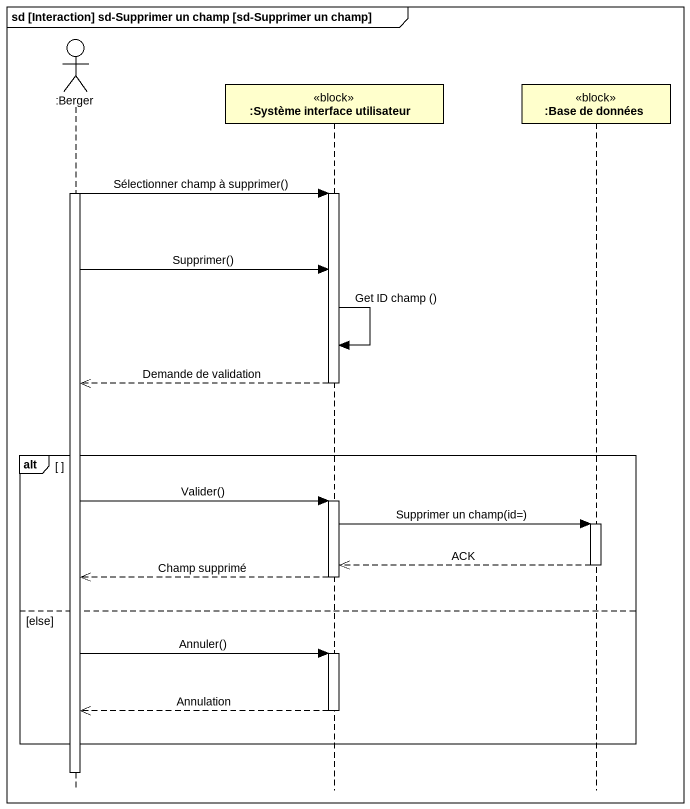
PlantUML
@startuml
mainframe sd [Interaction] sd-Supprimer un champ [sd-Supprimer un champ]
hide footbox
actor ":Berger" as Berger
participant ":Système interface utilisateur" as Système_interface <<block>>
participant ":Base de données" as Base_de_données <<block>>

activate Berger
Berger -> Système_interface : Sélectionner champ à supprimer()
activate Système_interface
Berger -> Système_interface : Supprimer()
Système_interface -> Système_interface : Get ID champ ()
Système_interface -->> Berger : Demande de validation
deactivate Système_interface
alt
  Berger -> Système_interface : Valider()
  activate Système_interface
  Système_interface -> Base_de_données : Supprimer un champ(id=)
  activate Base_de_données
  Base_de_données -->> Système_interface : ACK
  deactivate Base_de_données
  Système_interface -->> Berger : Champ supprimé
  deactivate Système_interface
else else
  Berger -> Système_interface : Annuler()
  activate Système_interface
  Système_interface -->> Berger : Annulation
  deactivate Système_interface
end
deactivate Berger
@enduml
